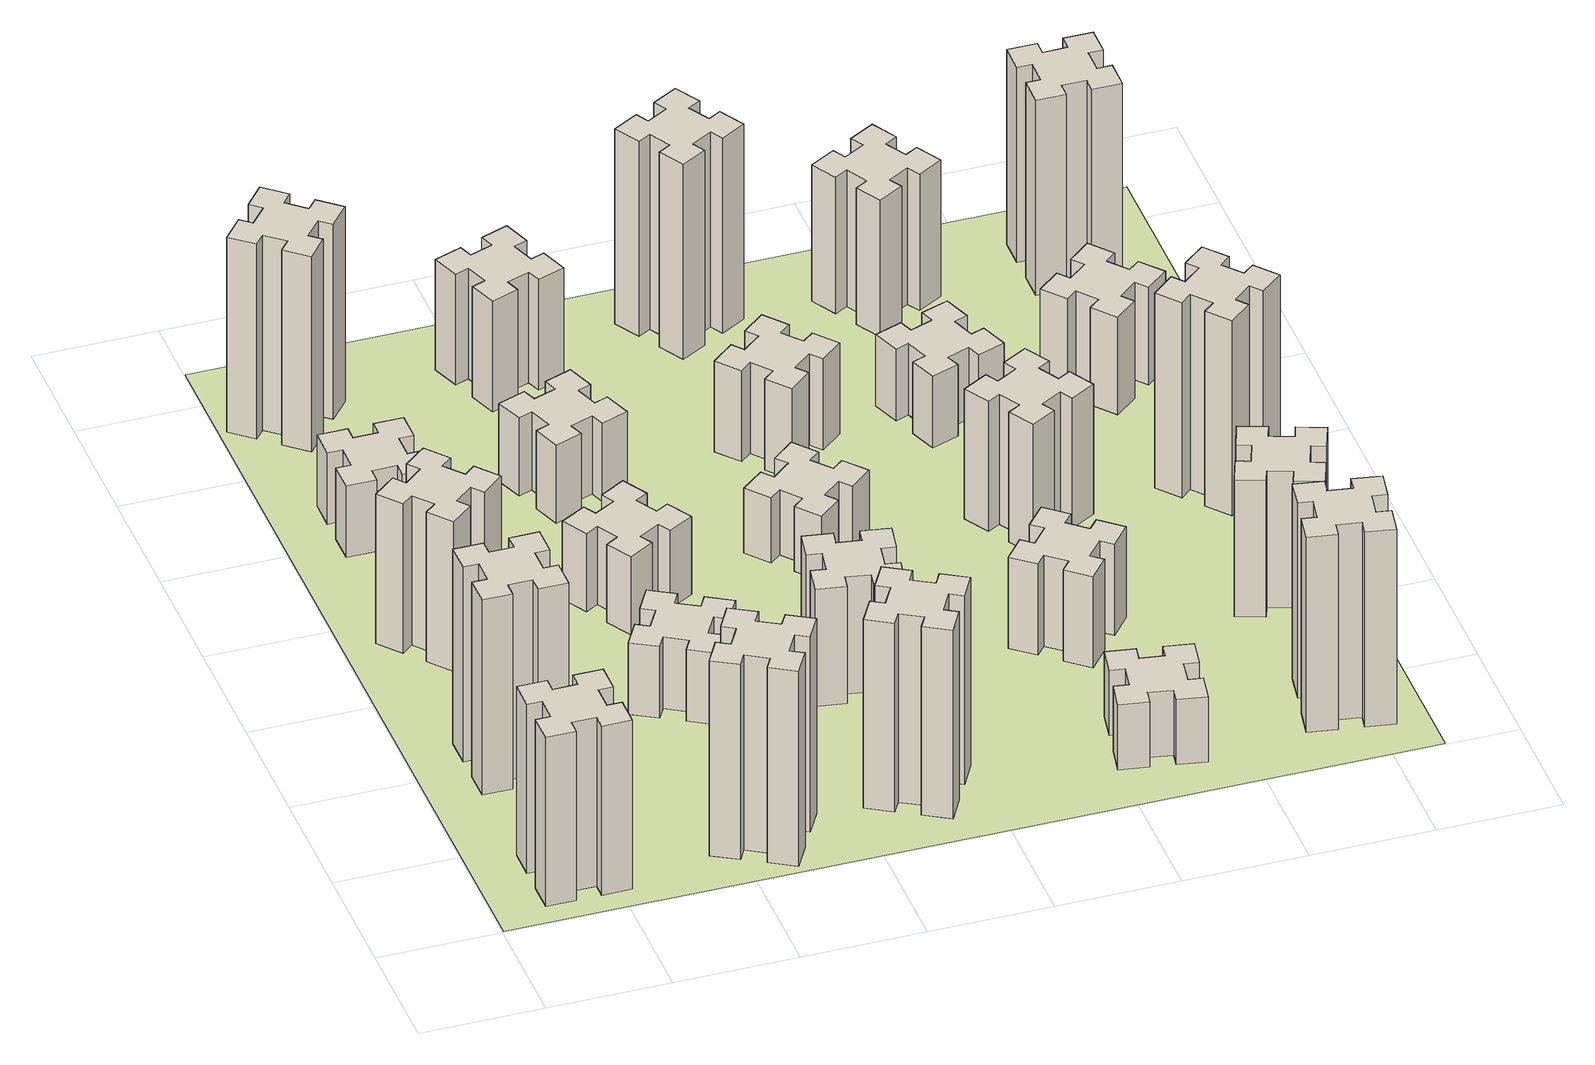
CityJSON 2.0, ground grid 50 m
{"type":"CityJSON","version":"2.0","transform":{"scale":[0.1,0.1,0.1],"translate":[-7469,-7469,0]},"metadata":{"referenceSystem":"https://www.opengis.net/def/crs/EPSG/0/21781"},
"CityObjects":{
"building1":{"type":"Building","attributes":{"class":"1000","function":"1000","usage":"1000","yearOfConstruction":2016,"roofType":"1000","measuredHeight":78,"storeysAboveGround":30,"storeysBelowGround":0},"geometry":[{"type":"Solid","lod":"1","boundaries":[[[[0,1,2,3,4,5,6,7,8,9,10,11,12,13,14,15,16,17,18,19]],[[17,16,20,21]],[[16,15,22,20]],[[15,14,23,22]],[[14,13,24,23]],[[13,12,25,24]],[[12,11,26,25]],[[11,10,27,26]],[[10,9,28,27]],[[9,8,29,28]],[[8,7,30,29]],[[7,6,31,30]],[[6,5,32,31]],[[5,4,33,32]],[[4,3,34,33]],[[3,2,35,34]],[[2,1,36,35]],[[1,0,37,36]],[[0,19,38,37]],[[19,18,39,38]],[[18,17,21,39]],[[24,25,26,27,28,29,30,31,32,33,34,35,36,37,38,39,21,20,22,23]]]]}]},
"building2":{"type":"Building","attributes":{"class":"1000","function":"1000","usage":"1000","yearOfConstruction":2016,"roofType":"1000","measuredHeight":90,"storeysAboveGround":30,"storeysBelowGround":0},"geometry":[{"type":"Solid","lod":"1","boundaries":[[[[40,41,42,43,44,45,46,47,48,49,50,51,52,53,54,55,56,57,58,59]],[[57,56,60,61]],[[56,55,62,60]],[[55,54,63,62]],[[54,53,64,63]],[[53,52,65,64]],[[52,51,66,65]],[[51,50,67,66]],[[50,49,68,67]],[[49,48,69,68]],[[48,47,70,69]],[[47,46,71,70]],[[46,45,72,71]],[[45,44,73,72]],[[44,43,74,73]],[[43,42,75,74]],[[42,41,76,75]],[[41,40,77,76]],[[40,59,78,77]],[[59,58,79,78]],[[58,57,61,79]],[[64,65,66,67,68,69,70,71,72,73,74,75,76,77,78,79,61,60,62,63]]]]}]},
"building3":{"type":"Building","attributes":{"class":"1000","function":"1000","usage":"1000","yearOfConstruction":2016,"roofType":"1000","measuredHeight":69,"storeysAboveGround":30,"storeysBelowGround":0},"geometry":[{"type":"Solid","lod":"1","boundaries":[[[[80,81,82,83,84,85,86,87,88,89,90,91,92,93,94,95,96,97,98,99]],[[97,96,100,101]],[[96,95,102,100]],[[95,94,103,102]],[[94,93,104,103]],[[93,92,105,104]],[[92,91,106,105]],[[91,90,107,106]],[[90,89,108,107]],[[89,88,109,108]],[[88,87,110,109]],[[87,86,111,110]],[[86,85,112,111]],[[85,84,113,112]],[[84,83,114,113]],[[83,82,115,114]],[[82,81,116,115]],[[81,80,117,116]],[[80,99,118,117]],[[99,98,119,118]],[[98,97,101,119]],[[104,105,106,107,108,109,110,111,112,113,114,115,116,117,118,119,101,100,102,103]]]]}]},
"building4":{"type":"Building","attributes":{"class":"1000","function":"1000","usage":"1000","yearOfConstruction":2016,"roofType":"1000","measuredHeight":33,"storeysAboveGround":30,"storeysBelowGround":0},"geometry":[{"type":"Solid","lod":"1","boundaries":[[[[120,121,122,123,124,125,126,127,128,129,130,131,132,133,134,135,136,137,138,139]],[[137,136,140,141]],[[136,135,142,140]],[[135,134,143,142]],[[134,133,144,143]],[[133,132,145,144]],[[132,131,146,145]],[[131,130,147,146]],[[130,129,148,147]],[[129,128,149,148]],[[128,127,150,149]],[[127,126,151,150]],[[126,125,152,151]],[[125,124,153,152]],[[124,123,154,153]],[[123,122,155,154]],[[122,121,156,155]],[[121,120,157,156]],[[120,139,158,157]],[[139,138,159,158]],[[138,137,141,159]],[[144,145,146,147,148,149,150,151,152,153,154,155,156,157,158,159,141,140,142,143]]]]}]},
"building5":{"type":"Building","attributes":{"class":"1000","function":"1000","usage":"1000","yearOfConstruction":2016,"roofType":"1000","measuredHeight":90,"storeysAboveGround":30,"storeysBelowGround":0},"geometry":[{"type":"Solid","lod":"1","boundaries":[[[[160,161,162,163,164,165,166,167,168,169,170,171,172,173,174,175,176,177,178,179]],[[177,176,180,181]],[[176,175,182,180]],[[175,174,183,182]],[[174,173,184,183]],[[173,172,185,184]],[[172,171,186,185]],[[171,170,187,186]],[[170,169,188,187]],[[169,168,189,188]],[[168,167,190,189]],[[167,166,191,190]],[[166,165,192,191]],[[165,164,193,192]],[[164,163,194,193]],[[163,162,195,194]],[[162,161,196,195]],[[161,160,197,196]],[[160,179,198,197]],[[179,178,199,198]],[[178,177,181,199]],[[184,185,186,187,188,189,190,191,192,193,194,195,196,197,198,199,181,180,182,183]]]]}]},
"building6":{"type":"Building","attributes":{"class":"1000","function":"1000","usage":"1000","yearOfConstruction":2016,"roofType":"1000","measuredHeight":90,"storeysAboveGround":30,"storeysBelowGround":0},"geometry":[{"type":"Solid","lod":"1","boundaries":[[[[200,201,202,203,204,205,206,207,208,209,210,211,212,213,214,215,216,217,218,219]],[[217,216,220,221]],[[216,215,222,220]],[[215,214,223,222]],[[214,213,224,223]],[[213,212,225,224]],[[212,211,226,225]],[[211,210,227,226]],[[210,209,228,227]],[[209,208,229,228]],[[208,207,230,229]],[[207,206,231,230]],[[206,205,232,231]],[[205,204,233,232]],[[204,203,234,233]],[[203,202,235,234]],[[202,201,236,235]],[[201,200,237,236]],[[200,219,238,237]],[[219,218,239,238]],[[218,217,221,239]],[[224,225,226,227,228,229,230,231,232,233,234,235,236,237,238,239,221,220,222,223]]]]}]},
"building7":{"type":"Building","attributes":{"class":"1000","function":"1000","usage":"1000","yearOfConstruction":2016,"roofType":"1000","measuredHeight":33,"storeysAboveGround":30,"storeysBelowGround":0},"geometry":[{"type":"Solid","lod":"1","boundaries":[[[[240,241,242,243,244,245,246,247,248,249,250,251,252,253,254,255,256,257,258,259]],[[257,256,260,261]],[[256,255,262,260]],[[255,254,263,262]],[[254,253,264,263]],[[253,252,265,264]],[[252,251,266,265]],[[251,250,267,266]],[[250,249,268,267]],[[249,248,269,268]],[[248,247,270,269]],[[247,246,271,270]],[[246,245,272,271]],[[245,244,273,272]],[[244,243,274,273]],[[243,242,275,274]],[[242,241,276,275]],[[241,240,277,276]],[[240,259,278,277]],[[259,258,279,278]],[[258,257,261,279]],[[264,265,266,267,268,269,270,271,272,273,274,275,276,277,278,279,261,260,262,263]]]]}]},
"building8":{"type":"Building","attributes":{"class":"1000","function":"1000","usage":"1000","yearOfConstruction":2016,"roofType":"1000","measuredHeight":36,"storeysAboveGround":30,"storeysBelowGround":0},"geometry":[{"type":"Solid","lod":"1","boundaries":[[[[280,281,282,283,284,285,286,287,288,289,290,291,292,293,294,295,296,297,298,299]],[[297,296,300,301]],[[296,295,302,300]],[[295,294,303,302]],[[294,293,304,303]],[[293,292,305,304]],[[292,291,306,305]],[[291,290,307,306]],[[290,289,308,307]],[[289,288,309,308]],[[288,287,310,309]],[[287,286,311,310]],[[286,285,312,311]],[[285,284,313,312]],[[284,283,314,313]],[[283,282,315,314]],[[282,281,316,315]],[[281,280,317,316]],[[280,299,318,317]],[[299,298,319,318]],[[298,297,301,319]],[[304,305,306,307,308,309,310,311,312,313,314,315,316,317,318,319,301,300,302,303]]]]}]},
"building9":{"type":"Building","attributes":{"class":"1000","function":"1000","usage":"1000","yearOfConstruction":2016,"roofType":"1000","measuredHeight":87,"storeysAboveGround":30,"storeysBelowGround":0},"geometry":[{"type":"Solid","lod":"1","boundaries":[[[[320,321,322,323,324,325,326,327,328,329,330,331,332,333,334,335,336,337,338,339]],[[337,336,340,341]],[[336,335,342,340]],[[335,334,343,342]],[[334,333,344,343]],[[333,332,345,344]],[[332,331,346,345]],[[331,330,347,346]],[[330,329,348,347]],[[329,328,349,348]],[[328,327,350,349]],[[327,326,351,350]],[[326,325,352,351]],[[325,324,353,352]],[[324,323,354,353]],[[323,322,355,354]],[[322,321,356,355]],[[321,320,357,356]],[[320,339,358,357]],[[339,338,359,358]],[[338,337,341,359]],[[344,345,346,347,348,349,350,351,352,353,354,355,356,357,358,359,341,340,342,343]]]]}]},
"building10":{"type":"Building","attributes":{"class":"1000","function":"1000","usage":"1000","yearOfConstruction":2016,"roofType":"1000","measuredHeight":36,"storeysAboveGround":30,"storeysBelowGround":0},"geometry":[{"type":"Solid","lod":"1","boundaries":[[[[360,361,362,363,364,365,366,367,368,369,370,371,372,373,374,375,376,377,378,379]],[[377,376,380,381]],[[376,375,382,380]],[[375,374,383,382]],[[374,373,384,383]],[[373,372,385,384]],[[372,371,386,385]],[[371,370,387,386]],[[370,369,388,387]],[[369,368,389,388]],[[368,367,390,389]],[[367,366,391,390]],[[366,365,392,391]],[[365,364,393,392]],[[364,363,394,393]],[[363,362,395,394]],[[362,361,396,395]],[[361,360,397,396]],[[360,379,398,397]],[[379,378,399,398]],[[378,377,381,399]],[[384,385,386,387,388,389,390,391,392,393,394,395,396,397,398,399,381,380,382,383]]]]}]},
"building11":{"type":"Building","attributes":{"class":"1000","function":"1000","usage":"1000","yearOfConstruction":2016,"roofType":"1000","measuredHeight":54,"storeysAboveGround":30,"storeysBelowGround":0},"geometry":[{"type":"Solid","lod":"1","boundaries":[[[[400,401,402,403,404,405,406,407,408,409,410,411,412,413,414,415,416,417,418,419]],[[417,416,420,421]],[[416,415,422,420]],[[415,414,423,422]],[[414,413,424,423]],[[413,412,425,424]],[[412,411,426,425]],[[411,410,427,426]],[[410,409,428,427]],[[409,408,429,428]],[[408,407,430,429]],[[407,406,431,430]],[[406,405,432,431]],[[405,404,433,432]],[[404,403,434,433]],[[403,402,435,434]],[[402,401,436,435]],[[401,400,437,436]],[[400,419,438,437]],[[419,418,439,438]],[[418,417,421,439]],[[424,425,426,427,428,429,430,431,432,433,434,435,436,437,438,439,421,420,422,423]]]]}]},
"building12":{"type":"Building","attributes":{"class":"1000","function":"1000","usage":"1000","yearOfConstruction":2016,"roofType":"1000","measuredHeight":51,"storeysAboveGround":30,"storeysBelowGround":0},"geometry":[{"type":"Solid","lod":"1","boundaries":[[[[440,441,442,443,444,445,446,447,448,449,450,451,452,453,454,455,456,457,458,459]],[[457,456,460,461]],[[456,455,462,460]],[[455,454,463,462]],[[454,453,464,463]],[[453,452,465,464]],[[452,451,466,465]],[[451,450,467,466]],[[450,449,468,467]],[[449,448,469,468]],[[448,447,470,469]],[[447,446,471,470]],[[446,445,472,471]],[[445,444,473,472]],[[444,443,474,473]],[[443,442,475,474]],[[442,441,476,475]],[[441,440,477,476]],[[440,459,478,477]],[[459,458,479,478]],[[458,457,461,479]],[[464,465,466,467,468,469,470,471,472,473,474,475,476,477,478,479,461,460,462,463]]]]}]},
"building13":{"type":"Building","attributes":{"class":"1000","function":"1000","usage":"1000","yearOfConstruction":2016,"roofType":"1000","measuredHeight":30,"storeysAboveGround":30,"storeysBelowGround":0},"geometry":[{"type":"Solid","lod":"1","boundaries":[[[[480,481,482,483,484,485,486,487,488,489,490,491,492,493,494,495,496,497,498,499]],[[497,496,500,501]],[[496,495,502,500]],[[495,494,503,502]],[[494,493,504,503]],[[493,492,505,504]],[[492,491,506,505]],[[491,490,507,506]],[[490,489,508,507]],[[489,488,509,508]],[[488,487,510,509]],[[487,486,511,510]],[[486,485,512,511]],[[485,484,513,512]],[[484,483,514,513]],[[483,482,515,514]],[[482,481,516,515]],[[481,480,517,516]],[[480,499,518,517]],[[499,498,519,518]],[[498,497,501,519]],[[504,505,506,507,508,509,510,511,512,513,514,515,516,517,518,519,501,500,502,503]]]]}]},
"building14":{"type":"Building","attributes":{"class":"1000","function":"1000","usage":"1000","yearOfConstruction":2016,"roofType":"1000","measuredHeight":42,"storeysAboveGround":30,"storeysBelowGround":0},"geometry":[{"type":"Solid","lod":"1","boundaries":[[[[520,521,522,523,524,525,526,527,528,529,530,531,532,533,534,535,536,537,538,539]],[[537,536,540,541]],[[536,535,542,540]],[[535,534,543,542]],[[534,533,544,543]],[[533,532,545,544]],[[532,531,546,545]],[[531,530,547,546]],[[530,529,548,547]],[[529,528,549,548]],[[528,527,550,549]],[[527,526,551,550]],[[526,525,552,551]],[[525,524,553,552]],[[524,523,554,553]],[[523,522,555,554]],[[522,521,556,555]],[[521,520,557,556]],[[520,539,558,557]],[[539,538,559,558]],[[538,537,541,559]],[[544,545,546,547,548,549,550,551,552,553,554,555,556,557,558,559,541,540,542,543]]]]}]},
"building15":{"type":"Building","attributes":{"class":"1000","function":"1000","usage":"1000","yearOfConstruction":2016,"roofType":"1000","measuredHeight":30,"storeysAboveGround":30,"storeysBelowGround":0},"geometry":[{"type":"Solid","lod":"1","boundaries":[[[[560,561,562,563,564,565,566,567,568,569,570,571,572,573,574,575,576,577,578,579]],[[577,576,580,581]],[[576,575,582,580]],[[575,574,583,582]],[[574,573,584,583]],[[573,572,585,584]],[[572,571,586,585]],[[571,570,587,586]],[[570,569,588,587]],[[569,568,589,588]],[[568,567,590,589]],[[567,566,591,590]],[[566,565,592,591]],[[565,564,593,592]],[[564,563,594,593]],[[563,562,595,594]],[[562,561,596,595]],[[561,560,597,596]],[[560,579,598,597]],[[579,578,599,598]],[[578,577,581,599]],[[584,585,586,587,588,589,590,591,592,593,594,595,596,597,598,599,581,580,582,583]]]]}]},
"building16":{"type":"Building","attributes":{"class":"1000","function":"1000","usage":"1000","yearOfConstruction":2016,"roofType":"1000","measuredHeight":90,"storeysAboveGround":30,"storeysBelowGround":0},"geometry":[{"type":"Solid","lod":"1","boundaries":[[[[600,601,602,603,604,605,606,607,608,609,610,611,612,613,614,615,616,617,618,619]],[[617,616,620,621]],[[616,615,622,620]],[[615,614,623,622]],[[614,613,624,623]],[[613,612,625,624]],[[612,611,626,625]],[[611,610,627,626]],[[610,609,628,627]],[[609,608,629,628]],[[608,607,630,629]],[[607,606,631,630]],[[606,605,632,631]],[[605,604,633,632]],[[604,603,634,633]],[[603,602,635,634]],[[602,601,636,635]],[[601,600,637,636]],[[600,619,638,637]],[[619,618,639,638]],[[618,617,621,639]],[[624,625,626,627,628,629,630,631,632,633,634,635,636,637,638,639,621,620,622,623]]]]}]},
"building17":{"type":"Building","attributes":{"class":"1000","function":"1000","usage":"1000","yearOfConstruction":2016,"roofType":"1000","measuredHeight":42,"storeysAboveGround":30,"storeysBelowGround":0},"geometry":[{"type":"Solid","lod":"1","boundaries":[[[[640,641,642,643,644,645,646,647,648,649,650,651,652,653,654,655,656,657,658,659]],[[657,656,660,661]],[[656,655,662,660]],[[655,654,663,662]],[[654,653,664,663]],[[653,652,665,664]],[[652,651,666,665]],[[651,650,667,666]],[[650,649,668,667]],[[649,648,669,668]],[[648,647,670,669]],[[647,646,671,670]],[[646,645,672,671]],[[645,644,673,672]],[[644,643,674,673]],[[643,642,675,674]],[[642,641,676,675]],[[641,640,677,676]],[[640,659,678,677]],[[659,658,679,678]],[[658,657,661,679]],[[664,665,666,667,668,669,670,671,672,673,674,675,676,677,678,679,661,660,662,663]]]]}]},
"building18":{"type":"Building","attributes":{"class":"1000","function":"1000","usage":"1000","yearOfConstruction":2016,"roofType":"1000","measuredHeight":60,"storeysAboveGround":30,"storeysBelowGround":0},"geometry":[{"type":"Solid","lod":"1","boundaries":[[[[680,681,682,683,684,685,686,687,688,689,690,691,692,693,694,695,696,697,698,699]],[[697,696,700,701]],[[696,695,702,700]],[[695,694,703,702]],[[694,693,704,703]],[[693,692,705,704]],[[692,691,706,705]],[[691,690,707,706]],[[690,689,708,707]],[[689,688,709,708]],[[688,687,710,709]],[[687,686,711,710]],[[686,685,712,711]],[[685,684,713,712]],[[684,683,714,713]],[[683,682,715,714]],[[682,681,716,715]],[[681,680,717,716]],[[680,699,718,717]],[[699,698,719,718]],[[698,697,701,719]],[[704,705,706,707,708,709,710,711,712,713,714,715,716,717,718,719,701,700,702,703]]]]}]},
"building19":{"type":"Building","attributes":{"class":"1000","function":"1000","usage":"1000","yearOfConstruction":2016,"roofType":"1000","measuredHeight":33,"storeysAboveGround":30,"storeysBelowGround":0},"geometry":[{"type":"Solid","lod":"1","boundaries":[[[[720,721,722,723,724,725,726,727,728,729,730,731,732,733,734,735,736,737,738,739]],[[737,736,740,741]],[[736,735,742,740]],[[735,734,743,742]],[[734,733,744,743]],[[733,732,745,744]],[[732,731,746,745]],[[731,730,747,746]],[[730,729,748,747]],[[729,728,749,748]],[[728,727,750,749]],[[727,726,751,750]],[[726,725,752,751]],[[725,724,753,752]],[[724,723,754,753]],[[723,722,755,754]],[[722,721,756,755]],[[721,720,757,756]],[[720,739,758,757]],[[739,738,759,758]],[[738,737,741,759]],[[744,745,746,747,748,749,750,751,752,753,754,755,756,757,758,759,741,740,742,743]]]]}]},
"building20":{"type":"Building","attributes":{"class":"1000","function":"1000","usage":"1000","yearOfConstruction":2016,"roofType":"1000","measuredHeight":90,"storeysAboveGround":30,"storeysBelowGround":0},"geometry":[{"type":"Solid","lod":"1","boundaries":[[[[760,761,762,763,764,765,766,767,768,769,770,771,772,773,774,775,776,777,778,779]],[[777,776,780,781]],[[776,775,782,780]],[[775,774,783,782]],[[774,773,784,783]],[[773,772,785,784]],[[772,771,786,785]],[[771,770,787,786]],[[770,769,788,787]],[[769,768,789,788]],[[768,767,790,789]],[[767,766,791,790]],[[766,765,792,791]],[[765,764,793,792]],[[764,763,794,793]],[[763,762,795,794]],[[762,761,796,795]],[[761,760,797,796]],[[760,779,798,797]],[[779,778,799,798]],[[778,777,781,799]],[[784,785,786,787,788,789,790,791,792,793,794,795,796,797,798,799,781,780,782,783]]]]}]},
"building21":{"type":"Building","attributes":{"class":"1000","function":"1000","usage":"1000","yearOfConstruction":2016,"roofType":"1000","measuredHeight":63,"storeysAboveGround":30,"storeysBelowGround":0},"geometry":[{"type":"Solid","lod":"1","boundaries":[[[[800,801,802,803,804,805,806,807,808,809,810,811,812,813,814,815,816,817,818,819]],[[817,816,820,821]],[[816,815,822,820]],[[815,814,823,822]],[[814,813,824,823]],[[813,812,825,824]],[[812,811,826,825]],[[811,810,827,826]],[[810,809,828,827]],[[809,808,829,828]],[[808,807,830,829]],[[807,806,831,830]],[[806,805,832,831]],[[805,804,833,832]],[[804,803,834,833]],[[803,802,835,834]],[[802,801,836,835]],[[801,800,837,836]],[[800,819,838,837]],[[819,818,839,838]],[[818,817,821,839]],[[824,825,826,827,828,829,830,831,832,833,834,835,836,837,838,839,821,820,822,823]]]]}]},
"building22":{"type":"Building","attributes":{"class":"1000","function":"1000","usage":"1000","yearOfConstruction":2016,"roofType":"1000","measuredHeight":63,"storeysAboveGround":30,"storeysBelowGround":0},"geometry":[{"type":"Solid","lod":"1","boundaries":[[[[840,841,842,843,844,845,846,847,848,849,850,851,852,853,854,855,856,857,858,859]],[[857,856,860,861]],[[856,855,862,860]],[[855,854,863,862]],[[854,853,864,863]],[[853,852,865,864]],[[852,851,866,865]],[[851,850,867,866]],[[850,849,868,867]],[[849,848,869,868]],[[848,847,870,869]],[[847,846,871,870]],[[846,845,872,871]],[[845,844,873,872]],[[844,843,874,873]],[[843,842,875,874]],[[842,841,876,875]],[[841,840,877,876]],[[840,859,878,877]],[[859,858,879,878]],[[858,857,861,879]],[[864,865,866,867,868,869,870,871,872,873,874,875,876,877,878,879,861,860,862,863]]]]}]},
"building23":{"type":"Building","attributes":{"class":"1000","function":"1000","usage":"1000","yearOfConstruction":2016,"roofType":"1000","measuredHeight":90,"storeysAboveGround":30,"storeysBelowGround":0},"geometry":[{"type":"Solid","lod":"1","boundaries":[[[[880,881,882,883,884,885,886,887,888,889,890,891,892,893,894,895,896,897,898,899]],[[897,896,900,901]],[[896,895,902,900]],[[895,894,903,902]],[[894,893,904,903]],[[893,892,905,904]],[[892,891,906,905]],[[891,890,907,906]],[[890,889,908,907]],[[889,888,909,908]],[[888,887,910,909]],[[887,886,911,910]],[[886,885,912,911]],[[885,884,913,912]],[[884,883,914,913]],[[883,882,915,914]],[[882,881,916,915]],[[881,880,917,916]],[[880,899,918,917]],[[899,898,919,918]],[[898,897,901,919]],[[904,905,906,907,908,909,910,911,912,913,914,915,916,917,918,919,901,900,902,903]]]]}]},
"building24":{"type":"Building","attributes":{"class":"1000","function":"1000","usage":"1000","yearOfConstruction":2016,"roofType":"1000","measuredHeight":45,"storeysAboveGround":30,"storeysBelowGround":0},"geometry":[{"type":"Solid","lod":"1","boundaries":[[[[920,921,922,923,924,925,926,927,928,929,930,931,932,933,934,935,936,937,938,939]],[[937,936,940,941]],[[936,935,942,940]],[[935,934,943,942]],[[934,933,944,943]],[[933,932,945,944]],[[932,931,946,945]],[[931,930,947,946]],[[930,929,948,947]],[[929,928,949,948]],[[928,927,950,949]],[[927,926,951,950]],[[926,925,952,951]],[[925,924,953,952]],[[924,923,954,953]],[[923,922,955,954]],[[922,921,956,955]],[[921,920,957,956]],[[920,939,958,957]],[[939,938,959,958]],[[938,937,941,959]],[[944,945,946,947,948,949,950,951,952,953,954,955,956,957,958,959,941,940,942,943]]]]}]},
"building25":{"type":"Building","attributes":{"class":"1000","function":"1000","usage":"1000","yearOfConstruction":2016,"roofType":"1000","measuredHeight":90,"storeysAboveGround":30,"storeysBelowGround":0},"geometry":[{"type":"Solid","lod":"1","boundaries":[[[[960,961,962,963,964,965,966,967,968,969,970,971,972,973,974,975,976,977,978,979]],[[977,976,980,981]],[[976,975,982,980]],[[975,974,983,982]],[[974,973,984,983]],[[973,972,985,984]],[[972,971,986,985]],[[971,970,987,986]],[[970,969,988,987]],[[969,968,989,988]],[[968,967,990,989]],[[967,966,991,990]],[[966,965,992,991]],[[965,964,993,992]],[[964,963,994,993]],[[963,962,995,994]],[[962,961,996,995]],[[961,960,997,996]],[[960,979,998,997]],[[979,978,999,998]],[[978,977,981,999]],[[984,985,986,987,988,989,990,991,992,993,994,995,996,997,998,999,981,980,982,983]]]]}]},
"landuse1":{"type":"LandUse","attributes":{"name":"plot1","function":"1010"},"geometry":[{"type":"MultiSurface","lod":"1","boundaries":[[[1000,1001,1002,1003]]]}]}
},
"vertices":[
[265,325,0],[265,225,0],[205,225,0],[205,105,0],[325,105,0],[325,165,0],[425,165,0],[425,105,0],[545,105,0],[545,225,0],[485,225,0],[485,325,0],[545,325,0],[545,445,0],[425,445,0],[425,385,0],[325,385,0],[325,445,0],[205,445,0],[205,325,0],[325,385,780],[325,445,780],[425,385,780],[425,445,780],[545,445,780],[545,325,780],[485,325,780],[485,225,780],[545,225,780],[545,105,780],[425,105,780],[425,165,780],[325,165,780],[325,105,780],[205,105,780],[205,225,780],[265,225,780],[265,325,780],[205,325,780],[205,445,780],
[265,1065,0],[265,965,0],[205,965,0],[205,845,0],[325,845,0],[325,905,0],[425,905,0],[425,845,0],[545,845,0],[545,965,0],[485,965,0],[485,1065,0],[545,1065,0],[545,1185,0],[425,1185,0],[425,1125,0],[325,1125,0],[325,1185,0],[205,1185,0],[205,1065,0],[325,1125,900],[325,1185,900],[425,1125,900],[425,1185,900],[545,1185,900],[545,1065,900],[485,1065,900],[485,965,900],[545,965,900],[545,845,900],[425,845,900],[425,905,900],[325,905,900],[325,845,900],[205,845,900],[205,965,900],[265,965,900],[265,1065,900],[205,1065,900],[205,1185,900],
[492,1888,0],[427,1964,0],[473,2003,0],[396,2095,0],[304,2018,0],[343,1972,0],[266,1907,0],[228,1953,0],[136,1876,0],[213,1784,0],[259,1823,0],[323,1746,0],[277,1708,0],[354,1616,0],[446,1693,0],[408,1739,0],[484,1803,0],[523,1757,0],[615,1834,0],[538,1926,0],[484,1803,690],[523,1757,690],[408,1739,690],[446,1693,690],[354,1616,690],[277,1708,690],[323,1746,690],[259,1823,690],[213,1784,690],[136,1876,690],[228,1953,690],[266,1907,690],[343,1972,690],[304,2018,690],[396,2095,690],[473,2003,690],[427,1964,690],[492,1888,690],[538,1926,690],[615,1834,690],
[485,2545,0],[485,2645,0],[545,2645,0],[545,2765,0],[425,2765,0],[425,2705,0],[325,2705,0],[325,2765,0],[205,2765,0],[205,2645,0],[265,2645,0],[265,2545,0],[205,2545,0],[205,2425,0],[325,2425,0],[325,2485,0],[425,2485,0],[425,2425,0],[545,2425,0],[545,2545,0],[425,2485,330],[425,2425,330],[325,2485,330],[325,2425,330],[205,2425,330],[205,2545,330],[265,2545,330],[265,2645,330],[205,2645,330],[205,2765,330],[325,2765,330],[325,2705,330],[425,2705,330],[425,2765,330],[545,2765,330],[545,2645,330],[485,2645,330],[485,2545,330],[545,2545,330],[545,2425,330],
[1214,346,0],[1127,396,0],[1157,448,0],[1053,508,0],[993,404,0],[1045,374,0],[995,287,0],[943,317,0],[883,213,0],[987,153,0],[1017,205,0],[1104,155,0],[1074,103,0],[1178,43,0],[1238,147,0],[1186,177,0],[1236,264,0],[1288,234,0],[1348,338,0],[1244,398,0],[1236,264,900],[1288,234,900],[1186,177,900],[1238,147,900],[1178,43,900],[1074,103,900],[1104,155,900],[1017,205,900],[987,153,900],[883,213,900],[943,317,900],[995,287,900],[1045,374,900],[993,404,900],[1053,508,900],[1157,448,900],[1127,396,900],[1214,346,900],[1244,398,900],[1348,338,900],
[384,3387,0],[308,3452,0],[346,3498,0],[254,3575,0],[177,3483,0],[223,3444,0],[159,3368,0],[113,3406,0],[36,3314,0],[128,3237,0],[166,3283,0],[243,3219,0],[204,3173,0],[296,3096,0],[373,3188,0],[327,3226,0],[392,3303,0],[438,3264,0],[515,3356,0],[423,3433,0],[392,3303,900],[438,3264,900],[327,3226,900],[373,3188,900],[296,3096,900],[204,3173,900],[243,3219,900],[166,3283,900],[128,3237,900],[36,3314,900],[113,3406,900],[159,3368,900],[223,3444,900],[177,3483,900],[254,3575,900],[346,3498,900],[308,3452,900],[384,3387,900],[423,3433,900],[515,3356,900],
[1186,1117,0],[1236,1204,0],[1288,1174,0],[1348,1278,0],[1244,1338,0],[1214,1286,0],[1127,1336,0],[1157,1388,0],[1053,1448,0],[993,1344,0],[1045,1314,0],[995,1227,0],[943,1257,0],[883,1153,0],[987,1093,0],[1017,1145,0],[1104,1095,0],[1074,1043,0],[1178,983,0],[1238,1087,0],[1104,1095,330],[1074,1043,330],[1017,1145,330],[987,1093,330],[883,1153,330],[943,1257,330],[995,1227,330],[1045,1314,330],[993,1344,330],[1053,1448,330],[1157,1388,330],[1127,1336,330],[1214,1286,330],[1244,1338,330],[1348,1278,330],[1288,1174,330],[1236,1204,330],[1186,1117,330],[1238,1087,330],[1178,983,330],
[995,1844,0],[1045,1757,0],[993,1727,0],[1053,1623,0],[1157,1683,0],[1127,1735,0],[1214,1785,0],[1244,1733,0],[1348,1793,0],[1288,1897,0],[1236,1867,0],[1186,1954,0],[1238,1984,0],[1178,2088,0],[1074,2028,0],[1104,1976,0],[1017,1926,0],[987,1978,0],[883,1918,0],[943,1814,0],[1017,1926,360],[987,1978,360],[1104,1976,360],[1074,2028,360],[1178,2088,360],[1238,1984,360],[1186,1954,360],[1236,1867,360],[1288,1897,360],[1348,1793,360],[1244,1733,360],[1214,1785,360],[1127,1735,360],[1157,1683,360],[1053,1623,360],[993,1727,360],[1045,1757,360],[995,1844,360],[943,1814,360],[883,1918,360],
[1657,305,0],[1744,255,0],[1714,203,0],[1818,143,0],[1878,247,0],[1826,277,0],[1876,364,0],[1928,334,0],[1988,438,0],[1884,498,0],[1854,446,0],[1767,496,0],[1797,548,0],[1693,608,0],[1633,504,0],[1685,474,0],[1635,387,0],[1583,417,0],[1523,313,0],[1627,253,0],[1635,387,870],[1583,417,870],[1685,474,870],[1633,504,870],[1693,608,870],[1797,548,870],[1767,496,870],[1854,446,870],[1884,498,870],[1988,438,870],[1928,334,870],[1876,364,870],[1826,277,870],[1878,247,870],[1818,143,870],[1714,203,870],[1744,255,870],[1657,305,870],[1627,253,870],[1523,313,870],
[1106,2475,0],[1200,2509,0],[1220,2453,0],[1333,2494,0],[1292,2607,0],[1236,2586,0],[1202,2680,0],[1258,2700,0],[1217,2813,0],[1104,2772,0],[1125,2716,0],[1031,2682,0],[1010,2738,0],[897,2697,0],[939,2584,0],[995,2605,0],[1029,2511,0],[973,2490,0],[1014,2377,0],[1127,2419,0],[1029,2511,360],[973,2490,360],[995,2605,360],[939,2584,360],[897,2697,360],[1010,2738,360],[1031,2682,360],[1125,2716,360],[1104,2772,360],[1217,2813,360],[1258,2700,360],[1202,2680,360],[1236,2586,360],[1292,2607,360],[1333,2494,360],[1220,2453,360],[1200,2509,360],[1106,2475,360],[1127,2419,360],[1014,2377,360],
[1855,1047,0],[1872,1145,0],[1931,1135,0],[1952,1253,0],[1834,1274,0],[1824,1215,0],[1725,1232,0],[1736,1291,0],[1617,1312,0],[1597,1194,0],[1656,1184,0],[1638,1085,0],[1579,1096,0],[1558,977,0],[1677,957,0],[1687,1016,0],[1785,998,0],[1775,939,0],[1893,918,0],[1914,1037,0],[1785,998,540],[1775,939,540],[1687,1016,540],[1677,957,540],[1558,977,540],[1579,1096,540],[1638,1085,540],[1656,1184,540],[1597,1194,540],[1617,1312,540],[1736,1291,540],[1725,1232,540],[1824,1215,540],[1834,1274,540],[1952,1253,540],[1931,1135,540],[1872,1145,540],[1855,1047,540],[1914,1037,540],[1893,918,540],
[1125,3456,0],[1031,3422,0],[1010,3478,0],[897,3437,0],[939,3324,0],[995,3345,0],[1029,3251,0],[973,3230,0],[1014,3117,0],[1127,3159,0],[1106,3215,0],[1200,3249,0],[1220,3193,0],[1333,3234,0],[1292,3347,0],[1236,3326,0],[1202,3420,0],[1258,3440,0],[1217,3553,0],[1104,3512,0],[1202,3420,510],[1258,3440,510],[1236,3326,510],[1292,3347,510],[1333,3234,510],[1220,3193,510],[1200,3249,510],[1106,3215,510],[1127,3159,510],[1014,3117,510],[973,3230,510],[1029,3251,510],[995,3345,510],[939,3324,510],[897,3437,510],[1010,3478,510],[1031,3422,510],[1125,3456,510],[1104,3512,510],[1217,3553,510],
[1972,1988,0],[1907,2064,0],[1953,2103,0],[1876,2195,0],[1784,2118,0],[1823,2072,0],[1746,2007,0],[1708,2053,0],[1616,1976,0],[1693,1884,0],[1739,1923,0],[1803,1846,0],[1757,1808,0],[1834,1716,0],[1926,1793,0],[1888,1839,0],[1964,1903,0],[2003,1857,0],[2095,1934,0],[2018,2026,0],[1964,1903,300],[2003,1857,300],[1888,1839,300],[1926,1793,300],[1834,1716,300],[1757,1808,300],[1803,1846,300],[1739,1923,300],[1693,1884,300],[1616,1976,300],[1708,2053,300],[1746,2007,300],[1823,2072,300],[1784,2118,300],[1876,2195,300],[1953,2103,300],[1907,2064,300],[1972,1988,300],[2018,2026,300],[2095,1934,300],
[1839,2563,0],[1903,2486,0],[1857,2448,0],[1934,2356,0],[2026,2433,0],[1988,2479,0],[2064,2543,0],[2103,2497,0],[2195,2574,0],[2118,2666,0],[2072,2628,0],[2007,2704,0],[2053,2743,0],[1976,2835,0],[1884,2758,0],[1923,2712,0],[1846,2647,0],[1808,2693,0],[1716,2616,0],[1793,2524,0],[1846,2647,420],[1808,2693,420],[1923,2712,420],[1884,2758,420],[1976,2835,420],[2053,2743,420],[2007,2704,420],[2072,2628,420],[2118,2666,420],[2195,2574,420],[2103,2497,420],[2064,2543,420],[1988,2479,420],[2026,2433,420],[1934,2356,420],[1857,2448,420],[1903,2486,420],[1839,2563,420],[1793,2524,420],[1716,2616,420],
[2596,444,0],[2578,345,0],[2519,356,0],[2498,237,0],[2617,217,0],[2627,276,0],[2725,258,0],[2715,199,0],[2833,178,0],[2854,297,0],[2795,307,0],[2812,405,0],[2871,395,0],[2892,513,0],[2774,534,0],[2764,475,0],[2665,492,0],[2676,551,0],[2557,572,0],[2537,454,0],[2665,492,300],[2676,551,300],[2764,475,300],[2774,534,300],[2892,513,300],[2871,395,300],[2812,405,300],[2795,307,300],[2854,297,300],[2833,178,300],[2715,199,300],[2725,258,300],[2627,276,300],[2617,217,300],[2498,237,300],[2519,356,300],[2578,345,300],[2596,444,300],[2537,454,300],[2557,572,300],
[1844,3556,0],[1757,3506,0],[1727,3558,0],[1623,3498,0],[1683,3394,0],[1735,3424,0],[1785,3337,0],[1733,3307,0],[1793,3203,0],[1897,3263,0],[1867,3315,0],[1954,3365,0],[1984,3313,0],[2088,3373,0],[2028,3477,0],[1976,3447,0],[1926,3534,0],[1978,3564,0],[1918,3668,0],[1814,3608,0],[1926,3534,900],[1978,3564,900],[1976,3447,900],[2028,3477,900],[2088,3373,900],[1984,3313,900],[1954,3365,900],[1867,3315,900],[1897,3263,900],[1793,3203,900],[1733,3307,900],[1785,3337,900],[1735,3424,900],[1683,3394,900],[1623,3498,900],[1727,3558,900],[1757,3506,900],[1844,3556,900],[1814,3608,900],[1918,3668,900],
[2647,1006,0],[2712,1083,0],[2758,1044,0],[2835,1136,0],[2743,1213,0],[2704,1167,0],[2628,1232,0],[2666,1278,0],[2574,1355,0],[2497,1263,0],[2543,1224,0],[2479,1148,0],[2433,1186,0],[2356,1094,0],[2448,1017,0],[2486,1063,0],[2563,999,0],[2524,953,0],[2616,876,0],[2693,968,0],[2563,999,420],[2524,953,420],[2486,1063,420],[2448,1017,420],[2356,1094,420],[2433,1186,420],[2479,1148,420],[2543,1224,420],[2497,1263,420],[2574,1355,420],[2666,1278,420],[2628,1232,420],[2704,1167,420],[2743,1213,420],[2835,1136,420],[2758,1044,420],[2712,1083,420],[2647,1006,420],[2693,968,420],[2616,876,420],
[2816,1867,0],[2766,1954,0],[2818,1984,0],[2758,2088,0],[2654,2028,0],[2684,1976,0],[2597,1926,0],[2567,1978,0],[2463,1918,0],[2523,1814,0],[2575,1844,0],[2625,1757,0],[2573,1727,0],[2633,1623,0],[2737,1683,0],[2707,1735,0],[2794,1785,0],[2824,1733,0],[2928,1793,0],[2868,1897,0],[2794,1785,600],[2824,1733,600],[2707,1735,600],[2737,1683,600],[2633,1623,600],[2573,1727,600],[2625,1757,600],[2575,1844,600],[2523,1814,600],[2463,1918,600],[2567,1978,600],[2597,1926,600],[2684,1976,600],[2654,2028,600],[2758,2088,600],[2818,1984,600],[2766,1954,600],[2816,1867,600],[2868,1897,600],[2928,1793,600],
[2586,2475,0],[2680,2509,0],[2700,2453,0],[2813,2494,0],[2772,2607,0],[2716,2586,0],[2682,2680,0],[2738,2700,0],[2697,2813,0],[2584,2772,0],[2605,2716,0],[2511,2682,0],[2490,2738,0],[2377,2697,0],[2419,2584,0],[2475,2605,0],[2509,2511,0],[2453,2490,0],[2494,2377,0],[2607,2419,0],[2509,2511,330],[2453,2490,330],[2475,2605,330],[2419,2584,330],[2377,2697,330],[2490,2738,330],[2511,2682,330],[2605,2716,330],[2584,2772,330],[2697,2813,330],[2738,2700,330],[2682,2680,330],[2716,2586,330],[2772,2607,330],[2813,2494,330],[2700,2453,330],[2680,2509,330],[2586,2475,330],[2607,2419,330],[2494,2377,330],
[3504,475,0],[3405,492,0],[3416,551,0],[3297,572,0],[3277,454,0],[3336,444,0],[3318,345,0],[3259,356,0],[3238,237,0],[3357,217,0],[3367,276,0],[3465,258,0],[3455,199,0],[3573,178,0],[3594,297,0],[3535,307,0],[3552,405,0],[3611,395,0],[3632,513,0],[3514,534,0],[3552,405,900],[3611,395,900],[3535,307,900],[3594,297,900],[3573,178,900],[3455,199,900],[3465,258,900],[3367,276,900],[3357,217,900],[3238,237,900],[3259,356,900],[3318,345,900],[3336,444,900],[3277,454,900],[3297,572,900],[3416,551,900],[3405,492,900],[3504,475,900],[3514,534,900],[3632,513,900],
[2716,3347,0],[2666,3434,0],[2718,3464,0],[2658,3568,0],[2554,3508,0],[2584,3456,0],[2497,3406,0],[2467,3458,0],[2363,3398,0],[2423,3294,0],[2475,3324,0],[2525,3237,0],[2473,3207,0],[2533,3103,0],[2637,3163,0],[2607,3215,0],[2694,3265,0],[2724,3213,0],[2828,3273,0],[2768,3377,0],[2694,3265,630],[2724,3213,630],[2607,3215,630],[2637,3163,630],[2533,3103,630],[2473,3207,630],[2525,3237,630],[2475,3324,630],[2423,3294,630],[2363,3398,630],[2467,3458,630],[2497,3406,630],[2584,3456,630],[2554,3508,630],[2658,3568,630],[2718,3464,630],[2666,3434,630],[2716,3347,630],[2768,3377,630],[2828,3273,630],
[3351,1029,0],[3445,995,0],[3424,939,0],[3537,897,0],[3578,1010,0],[3522,1031,0],[3556,1125,0],[3612,1104,0],[3653,1217,0],[3540,1258,0],[3520,1202,0],[3426,1236,0],[3447,1292,0],[3334,1333,0],[3293,1220,0],[3349,1200,0],[3315,1106,0],[3259,1127,0],[3217,1014,0],[3330,973,0],[3315,1106,630],[3259,1127,630],[3349,1200,630],[3293,1220,630],[3334,1333,630],[3447,1292,630],[3426,1236,630],[3520,1202,630],[3540,1258,630],[3653,1217,630],[3612,1104,630],[3556,1125,630],[3522,1031,630],[3578,1010,630],[3537,897,630],[3424,939,630],[3445,995,630],[3351,1029,630],[3330,973,630],[3217,1014,630],
[3552,1888,0],[3487,1964,0],[3533,2003,0],[3456,2095,0],[3364,2018,0],[3403,1972,0],[3326,1907,0],[3288,1953,0],[3196,1876,0],[3273,1784,0],[3319,1823,0],[3383,1746,0],[3337,1708,0],[3414,1616,0],[3506,1693,0],[3468,1739,0],[3544,1803,0],[3583,1757,0],[3675,1834,0],[3598,1926,0],[3544,1803,900],[3583,1757,900],[3468,1739,900],[3506,1693,900],[3414,1616,900],[3337,1708,900],[3383,1746,900],[3319,1823,900],[3273,1784,900],[3196,1876,900],[3288,1953,900],[3326,1907,900],[3403,1972,900],[3364,2018,900],[3456,2095,900],[3533,2003,900],[3487,1964,900],[3552,1888,900],[3598,1926,900],[3675,1834,900],
[3119,2563,0],[3183,2486,0],[3137,2448,0],[3214,2356,0],[3306,2433,0],[3268,2479,0],[3344,2543,0],[3383,2497,0],[3475,2574,0],[3398,2666,0],[3352,2628,0],[3287,2704,0],[3333,2743,0],[3256,2835,0],[3164,2758,0],[3203,2712,0],[3126,2647,0],[3088,2693,0],[2996,2616,0],[3073,2524,0],[3126,2647,450],[3088,2693,450],[3203,2712,450],[3164,2758,450],[3256,2835,450],[3333,2743,450],[3287,2704,450],[3352,2628,450],[3398,2666,450],[3475,2574,450],[3383,2497,450],[3344,2543,450],[3268,2479,450],[3306,2433,450],[3214,2356,450],[3137,2448,450],[3183,2486,450],[3119,2563,450],[3073,2524,450],[2996,2616,450],
[3285,3225,0],[3385,3225,0],[3385,3165,0],[3505,3165,0],[3505,3285,0],[3445,3285,0],[3445,3385,0],[3505,3385,0],[3505,3505,0],[3385,3505,0],[3385,3445,0],[3285,3445,0],[3285,3505,0],[3165,3505,0],[3165,3385,0],[3225,3385,0],[3225,3285,0],[3165,3285,0],[3165,3165,0],[3285,3165,0],[3225,3285,900],[3165,3285,900],[3225,3385,900],[3165,3385,900],[3165,3505,900],[3285,3505,900],[3285,3445,900],[3385,3445,900],[3385,3505,900],[3505,3505,900],[3505,3385,900],[3445,3385,900],[3445,3285,900],[3505,3285,900],[3505,3165,900],[3385,3165,900],[3385,3225,900],[3285,3225,900],[3285,3165,900],[3165,3165,900],
[5,3705,0],[3705,3705,0],[3705,5,0],[5,5,0]
]}
